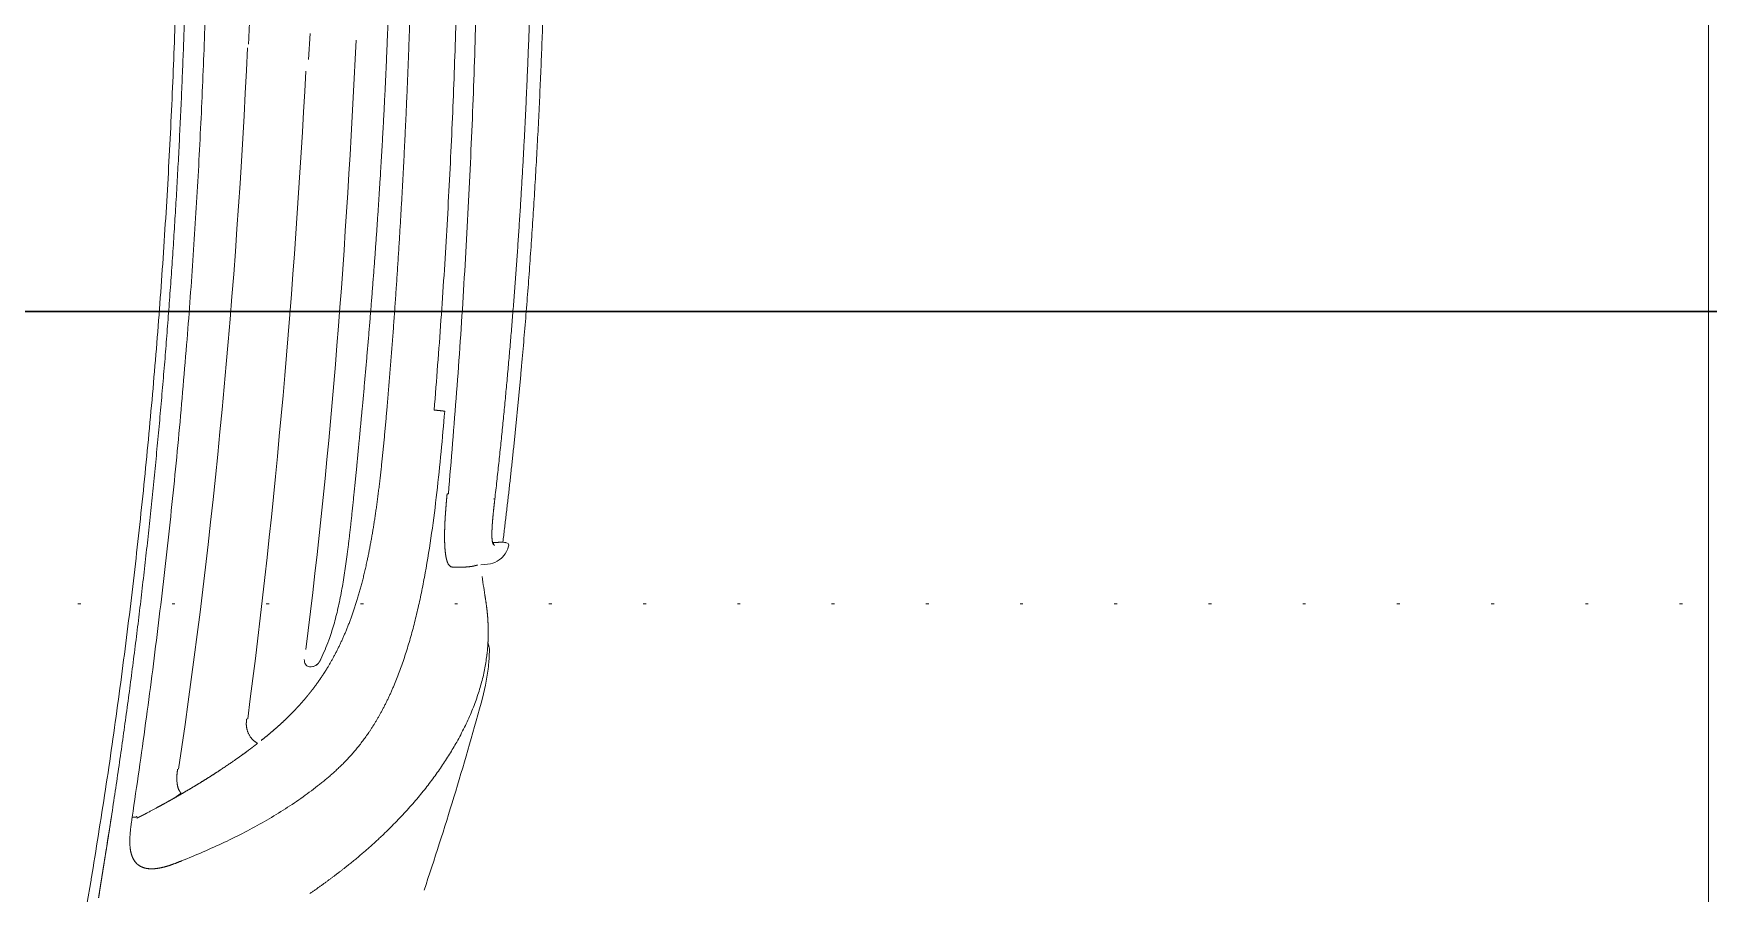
# Model space of a CAD drawing. Extents: x -2012 to 34975, y -1043 to 8321.
# Drawn here: x 31176.5 to 31233.8, y 1949.6 to 1979 of the extents above; entities that cross this region are included whole.
import ezdxf
from ezdxf.xclip import XClip

# ---------------------------------------------------------------- set-up
doc = ezdxf.new("R2010")
doc.units = 0
doc.header["$LTSCALE"] = 25
doc.header["$XCLIPFRAME"] = 0
doc.linetypes.add('DOT2', pattern=[0.125, 0, -0.125])
doc.layers.get('0').update_dxf_attribs({"color": 9, "lineweight": 9})
for name, color, linetype, lineweight in [('04', 9, 'Continuous', 9), ('06D', 9, 'Continuous', 9), ('20', 9, 'DOT2', 9), ('E-KABLO', 7, 'Continuous', 30)]:
    doc.layers.add(name, color=color, linetype=linetype, lineweight=lineweight)

# ---------------------------------------------------------------- blocks, each defined once
blk = doc.blocks.new('p-araba-polo')
for p, q in [((0.08109, -0.08663), (0.08157, -0.09555)), ((0.01422, -0.2609), (0.01391, -0.26097)), ((0.01508, -0.26079), (0.01402, -0.26094)), ((0.01503, -0.26079), (0.01425, -0.2609)), ((0.01831, -0.26121), (0.0184, -0.2612)), ((0.02002, -0.30334), (0.02013, -0.30423))]:
    blk.add_line(p, q)
for points, degree in [([(0.01508, -0.26079), (0.0105, -0.2237), (0.00687, -0.18651), (0.00409, -0.14926), (0.00205, -0.11197), (0.00069, -0.07466), (0, -0.03733), (0, 0)], 7), ([(0.00457, 0), (0.00457, -0.04924), (0.00586, -0.09856), (0.00836, -0.14784), (0.01224, -0.19704), (0.01783, -0.24604)], 5), ([(0.12271, 0), (0.12272, -0.07123), (0.12528, -0.14246), (0.13042, -0.21356), (0.13824, -0.28443), (0.14908, -0.35484)], 5), ([(0.05472, -0.21463), (0.05276, -0.19201), (0.05109, -0.16934), (0.04966, -0.14664), (0.04846, -0.12392), (0.04745, -0.10118), (0.04665, -0.07843), (0.04607, -0.05568), (0.04574, -0.03292)], 8), ([(0.04574, -0.03292), (0.04607, -0.05568), (0.04665, -0.07843), (0.04745, -0.10118), (0.04846, -0.12392), (0.04966, -0.14664), (0.05109, -0.16934), (0.05276, -0.19201), (0.05472, -0.21463)], 8), ([(0.06311, -0.21382), (0.0613, -0.19427), (0.05965, -0.17468), (0.05811, -0.15505), (0.05683, -0.13538), (0.0557, -0.11569), (0.05477, -0.09598), (0.05407, -0.07626), (0.05357, -0.05655)], 8), ([(0.05357, -0.05655), (0.05407, -0.07626), (0.05477, -0.09598), (0.0557, -0.11569), (0.05683, -0.13538), (0.05811, -0.15505), (0.05965, -0.17468), (0.0613, -0.19427), (0.06311, -0.21382)], 8), ([(0.10149, -0.07539), (0.10164, -0.07912), (0.1018, -0.08284), (0.10196, -0.08657), (0.10213, -0.0903)], 4), ([(0.06529, -0.08893), (0.0687, -0.15862), (0.07363, -0.22828), (0.08254, -0.2975)], 3), ([(0.1025, -0.09158), (0.10631, -0.1742), (0.11391, -0.25667), (0.12608, -0.33849)], 3), ([(0.08248, -0.09953), (0.08654, -0.17365), (0.09271, -0.24768), (0.10242, -0.32128)], 3), ([(0.03859, -0.21554), (0.03749, -0.21565), (0.03639, -0.21576), (0.03565, -0.21584), (0.03532, -0.2159), (0.03499, -0.21596)], 5), ([(0.03859, -0.21554), (0.03749, -0.21565), (0.03639, -0.21576), (0.03565, -0.21584), (0.03532, -0.2159), (0.03499, -0.21596)], 5), ([(0.05472, -0.21463), (0.05545, -0.223), (0.05619, -0.23116), (0.057, -0.23901), (0.05791, -0.2466), (0.05894, -0.25375), (0.06014, -0.26062), (0.06152, -0.26706)], 7), ([(0.06311, -0.21382), (0.06401, -0.22347), (0.06489, -0.23274), (0.06574, -0.24156), (0.06657, -0.24988), (0.06741, -0.25769), (0.06837, -0.265)], 6), ([(0.01783, -0.24604), (0.01779, -0.24604), (0.01798, -0.24602), (0.01826, -0.24599)], 3), ([(0.01783, -0.24604), (0.01805, -0.24795), (0.01827, -0.24986), (0.01847, -0.25175), (0.01864, -0.25355), (0.01876, -0.25522), (0.01882, -0.2567), (0.01883, -0.25795)], 7), ([(0.03372, -0.24425), (0.03385, -0.24424), (0.03396, -0.24423), (0.03408, -0.24422), (0.03414, -0.24422), (0.03417, -0.24421)], 5), ([(0.03417, -0.24421), (0.03414, -0.24422), (0.03408, -0.24422), (0.03396, -0.24423), (0.03385, -0.24424), (0.03372, -0.24425)], 5), ([(0.03417, -0.24421), (0.03432, -0.24589), (0.03447, -0.24758), (0.03461, -0.24927), (0.03473, -0.25096), (0.03483, -0.25265)], 5), ([(0.01883, -0.25795), (0.01884, -0.2596), (0.01875, -0.26091), (0.01853, -0.2615), (0.01828, -0.26174), (0.01803, -0.26176), (0.01777, -0.26178)], 6), ([(0.03483, -0.25265), (0.03494, -0.25452), (0.03502, -0.25639), (0.03506, -0.25822), (0.03505, -0.26), (0.03497, -0.26164)], 5), ([(0.01353, -0.26112), (0.01334, -0.26117), (0.01317, -0.26128), (0.01309, -0.26179)], 3), ([(0.01382, -0.261), (0.01385, -0.26099), (0.01388, -0.26098), (0.01391, -0.26097), (0.01394, -0.26096), (0.01398, -0.26095)], 5), ([(0.01398, -0.26095), (0.01398, -0.26095), (0.01399, -0.26095), (0.01399, -0.26095), (0.014, -0.26095), (0.014, -0.26095), (0.01401, -0.26094), (0.01402, -0.26094)], 7), ([(0.01402, -0.26094), (0.01409, -0.26092), (0.01415, -0.2609), (0.01452, -0.26087)], 3), ([(0.01402, -0.26094), (0.01404, -0.26094), (0.01407, -0.26093), (0.01411, -0.26092), (0.01416, -0.26091), (0.01423, -0.2609), (0.01431, -0.26089), (0.01442, -0.26088)], 7), ([(0.01508, -0.26079), (0.01503, -0.26079), (0.01502, -0.26079), (0.01503, -0.26079), (0.01505, -0.26079), (0.01508, -0.26079)], 5), ([(0.01508, -0.26079), (0.01503, -0.26079), (0.01502, -0.26079), (0.01503, -0.26079), (0.01505, -0.26079), (0.01508, -0.26079)], 5), ([(0.01508, -0.26079), (0.01681, -0.26084), (0.01855, -0.26088)], 2), ([(0.01819, -0.26122), (0.01824, -0.26122), (0.0183, -0.26121), (0.01836, -0.2612), (0.01842, -0.26119)], 4), ([(0.01844, -0.26119), (0.0184, -0.2612), (0.01836, -0.26121), (0.01831, -0.26121), (0.01827, -0.26122), (0.01823, -0.26122), (0.01819, -0.26122)], 6), ([(0.03497, -0.26164), (0.03489, -0.26351), (0.03473, -0.2652), (0.03447, -0.26662), (0.03413, -0.2676), (0.03376, -0.26826)], 5), ([(0.0257, -0.26906), (0.02524, -0.26899), (0.02481, -0.2689), (0.02441, -0.2688), (0.02404, -0.2687), (0.02371, -0.26858)], 5), ([(0.0257, -0.26906), (0.02667, -0.26922), (0.02778, -0.26932), (0.02902, -0.26938), (0.03041, -0.26935), (0.03194, -0.26932)], 5), ([(0.03376, -0.26826), (0.03342, -0.26886), (0.03305, -0.26918), (0.03268, -0.2693), (0.0323, -0.26931), (0.03194, -0.26932)], 5), ([(0.06152, -0.26706), (0.06286, -0.27335), (0.06438, -0.27928), (0.06609, -0.28483), (0.06802, -0.29006), (0.07015, -0.2949), (0.07251, -0.29944), (0.07506, -0.30366)], 7), ([(0.02211, -0.27254), (0.02183, -0.27507), (0.02149, -0.27746), (0.02109, -0.27983)], 3), ([(0.02127, -0.27882), (0.02085, -0.28112), (0.02051, -0.28344), (0.02026, -0.28575), (0.0201, -0.28807), (0.02003, -0.29039), (0.02005, -0.2927), (0.02017, -0.29502)], 7), ([(0.02017, -0.29502), (0.01987, -0.29615), (0.01958, -0.29728), (0.01968, -0.29839)], 3), ([(0.01968, -0.29844), (0.01977, -0.29993), (0.01982, -0.30154), (0.02003, -0.30335)], 3), ([(0.02048, -0.29888), (0.0205, -0.29903), (0.02051, -0.29919), (0.02053, -0.29934), (0.02055, -0.29949), (0.02057, -0.29965)], 5), ([(0.02057, -0.29965), (0.02054, -0.29939), (0.02051, -0.29913), (0.02048, -0.29888)], 3), ([(0.02059, -0.29957), (0.02059, -0.29958), (0.02059, -0.29958), (0.02059, -0.29957), (0.02059, -0.29957), (0.02059, -0.29957), (0.02059, -0.29957), (0.02059, -0.29957)], 7), ([(0.02061, -0.29948), (0.02061, -0.29948), (0.02061, -0.29948), (0.02061, -0.29948)], 3), ([(0.08003, -0.31096), (0.07916, -0.30981), (0.0783, -0.30864), (0.07746, -0.30744), (0.07664, -0.30621), (0.07584, -0.30495), (0.07506, -0.30366)], 6), ([(0.07917, -0.30303), (0.07867, -0.30274), (0.07824, -0.30236), (0.07792, -0.30191), (0.07766, -0.3014), (0.07741, -0.30088)], 5), ([(0.02013, -0.30425), (0.02063, -0.30803), (0.02126, -0.31132), (0.0225, -0.31587)], 3), ([(0.05219, -0.30944), (0.05555, -0.31751), (0.05934, -0.32455), (0.06353, -0.33051), (0.06814, -0.3356), (0.07316, -0.34011), (0.0785, -0.34425)], 6), ([(0.08264, -0.31421), (0.08211, -0.31358), (0.08159, -0.31295), (0.08106, -0.31229), (0.08055, -0.31163), (0.08003, -0.31096)], 5), ([(0.08798, -0.32001), (0.08689, -0.31892), (0.0858, -0.31779), (0.08473, -0.31664), (0.08368, -0.31544), (0.08264, -0.31421)], 5), ([(0.02249, -0.31586), (0.02842, -0.33739), (0.03495, -0.35874), (0.04204, -0.37991)], 3), ([(0.09785, -0.32871), (0.09617, -0.32738), (0.09449, -0.326), (0.09283, -0.32458), (0.09118, -0.32311), (0.08957, -0.32159), (0.08798, -0.32001)], 6), ([(0.09905, -0.32966), (0.10052, -0.32868), (0.10212, -0.32774), (0.10319, -0.32465), (0.10299, -0.32309), (0.10275, -0.32128)], 5), ([(0.10275, -0.32128), (0.10299, -0.32309), (0.10319, -0.32465), (0.10212, -0.32774), (0.10052, -0.32868), (0.09905, -0.32966)], 5), ([(0.1016, -0.33161), (0.1011, -0.33124), (0.10061, -0.33086), (0.10009, -0.33047), (0.09957, -0.33007), (0.09905, -0.32966)], 5), ([(0.1117, -0.3387), (0.10844, -0.33655), (0.10593, -0.3348), (0.10351, -0.33304), (0.10251, -0.3323), (0.1016, -0.33161)], 5), ([(0.12827, -0.34879), (0.12613, -0.34758), (0.124, -0.34635), (0.12189, -0.34511), (0.1198, -0.34386), (0.11774, -0.34259), (0.1157, -0.34131), (0.11369, -0.34002), (0.1117, -0.3387)], 8), ([(0.1264, -0.33849), (0.12663, -0.34005), (0.12694, -0.34212), (0.12662, -0.34516), (0.12592, -0.34588), (0.12523, -0.34664)], 5), ([(0.1264, -0.3385), (0.12657, -0.33961), (0.12677, -0.34096), (0.12681, -0.3427), (0.12661, -0.3444), (0.12622, -0.34557), (0.12572, -0.34609), (0.12523, -0.34664)], 7), ([(0.12827, -0.34879), (0.1276, -0.34841), (0.12695, -0.348), (0.12634, -0.34757), (0.12576, -0.34712), (0.12523, -0.34664)], 5), ([(0.13716, -0.35363), (0.13426, -0.35211), (0.13245, -0.35111), (0.13109, -0.35037), (0.12966, -0.34957), (0.12827, -0.34879)], 5), ([(0.14038, -0.3553), (0.13997, -0.35509), (0.13957, -0.35489), (0.13917, -0.35468), (0.13877, -0.35447), (0.13836, -0.35426), (0.13796, -0.35405), (0.13756, -0.35384), (0.13716, -0.35363)], 8), ([(0.14194, -0.35489), (0.14125, -0.35489), (0.14057, -0.3549), (0.14019, -0.35486), (0.14018, -0.35478), (0.14048, -0.35469)], 5), ([(0.14048, -0.35469), (0.14018, -0.35478), (0.14019, -0.35486), (0.14057, -0.3549), (0.14125, -0.35489), (0.14194, -0.35489)], 5), ([(0.14142, -0.36949), (0.14236, -0.36786), (0.14295, -0.36574), (0.14311, -0.36258), (0.1425, -0.35872), (0.14194, -0.35489)], 5), ([(0.15164, -0.37105), (0.15127, -0.36873), (0.15089, -0.36642), (0.15052, -0.3641), (0.15016, -0.36179), (0.14979, -0.35947), (0.14943, -0.35716), (0.14908, -0.35484)], 7), ([(0.14908, -0.35484), (0.14993, -0.36024), (0.15078, -0.36564), (0.15164, -0.37105)], 3), ([(0.08112, -0.38106), (0.0747, -0.37663), (0.0688, -0.37221), (0.06336, -0.36777), (0.0585, -0.36337), (0.05406, -0.35898)], 5), ([(0.12509, -0.36991), (0.12699, -0.37068), (0.12886, -0.37141), (0.13079, -0.37205), (0.13273, -0.37248), (0.13455, -0.37258)], 5), ([(0.12509, -0.36991), (0.12699, -0.37068), (0.12886, -0.37141), (0.13079, -0.37205), (0.13273, -0.37248), (0.13455, -0.37258)], 5), ([(0.13455, -0.37258), (0.13593, -0.37266), (0.1373, -0.3726), (0.13863, -0.37224), (0.13979, -0.37162), (0.14067, -0.37077), (0.14142, -0.36949)], 6), ([(0.13455, -0.37258), (0.1362, -0.37268), (0.13785, -0.37256), (0.13942, -0.37192), (0.14052, -0.37102), (0.14142, -0.36949)], 5), ([(0.15345, -0.38254), (0.1532, -0.3809), (0.15294, -0.37925), (0.15268, -0.37761), (0.15242, -0.37597), (0.15216, -0.37433), (0.1519, -0.37269), (0.15164, -0.37105)], 7), ([(0.15535, -0.37241), (0.15704, -0.38263), (0.15881, -0.39283), (0.16068, -0.40305), (0.1627, -0.41322), (0.16484, -0.42301)], 5)]:
    blk.add_open_spline(points, degree=degree)
for points, degree, knots in [([(0.02319, 0), (0.02323, -0.01165), (0.02332, -0.03494), (0.02397, -0.06987), (0.02503, -0.10479), (0.02653, -0.1397), (0.02847, -0.17458), (0.03081, -0.20944), (0.03275, -0.23265), (0.03372, -0.24425)], 3, [0, 0, 0, 0, 0.142868, 0.285725, 0.428582, 0.571438, 0.714291, 0.857142, 1, 1, 1, 1]), ([(0.03859, -0.21554), (0.03779, -0.20529), (0.03618, -0.1848), (0.03423, -0.15403), (0.03262, -0.12324), (0.03139, -0.09244), (0.03052, -0.06163), (0.02999, -0.03082), (0.02993, -0.01027), (0.0299, 0)], 3, [0, 0, 0, 0, 0.14291, 0.285803, 0.428665, 0.571538, 0.714372, 0.857182, 1, 1, 1, 1]), ([(0.15535, -0.37241), (0.15371, -0.36215), (0.15042, -0.34164), (0.14607, -0.31078), (0.14215, -0.27986), (0.13867, -0.24889), (0.13562, -0.21788), (0.133, -0.18682), (0.13079, -0.15573), (0.12899, -0.12462), (0.1276, -0.09348), (0.12662, -0.06233), (0.126, -0.03117), (0.12593, -0.01039), (0.12589, 0)], 3, [0, 0, 0, 0, 0.083333, 0.166666, 0.25, 0.333333, 0.416666, 0.5, 0.583333, 0.666666, 0.75, 0.833333, 0.916667, 1, 1, 1, 1]), ([(0.12331, -0.19317), (0.12257, -0.18355), (0.1211, -0.16432), (0.11934, -0.13544), (0.11789, -0.10654), (0.11681, -0.07763), (0.11603, -0.04871), (0.11581, -0.02942), (0.1157, -0.01977)], 3, [0, 0, 0, 0, 0.166667, 0.333329, 0.499994, 0.666662, 0.833329, 1, 1, 1, 1]), ([(0.14194, -0.35489), (0.14038, -0.34415), (0.13726, -0.32267), (0.1331, -0.29037), (0.12936, -0.25802), (0.12604, -0.22562), (0.12422, -0.20399), (0.12331, -0.19317)], 3, [0, 0, 0, 0, 0.2, 0.4, 0.6, 0.8, 1, 1, 1, 1]), ([(0.03499, -0.21596), (0.03539, -0.22059), (0.03619, -0.22988), (0.03764, -0.24381), (0.03936, -0.25775), (0.04088, -0.26679), (0.04165, -0.27132)], 3, [0, 0, 0, 0, 0.247766, 0.497058, 0.747807, 1, 1, 1, 1]), ([(0.03497, -0.26164), (0.03499, -0.26094), (0.03504, -0.25954), (0.03502, -0.25729), (0.03495, -0.25499), (0.03487, -0.25343), (0.03483, -0.25265)], 3, [0, 0, 0, 0, 0.251327, 0.501735, 0.751271, 1, 1, 1, 1]), ([(0.01309, -0.2618), (0.0133, -0.26283), (0.01419, -0.26501), (0.01736, -0.26792), (0.01902, -0.26832), (0.02261, -0.26858)], 3, [0, 0, 0, 0, 0.07302, 0.262364, 1, 1, 1, 1]), ([(0.01398, -0.26095), (0.01399, -0.26095), (0.014, -0.26095), (0.01401, -0.26095), (0.01402, -0.26094)], 2, [0, 0, 0, 0.5, 0.5, 1, 1, 1]), ([(0.03376, -0.26826), (0.03391, -0.26794), (0.03421, -0.26731), (0.03457, -0.2658), (0.03484, -0.26392), (0.03493, -0.2624), (0.03497, -0.26164)], 3, [0, 0, 0, 0, 0.249651, 0.50002, 0.750356, 1, 1, 1, 1]), ([(0.01999, -0.26657), (0.01999, -0.26657), (0.01999, -0.26657), (0.01999, -0.26657), (0.01999, -0.26657), (0.01999, -0.26657), (0.01999, -0.26657), (0.01999, -0.26657), (0.01999, -0.26657), (0.01999, -0.26657), (0.01999, -0.26657)], 5, [0, 0, 0, 0, 0, 0, 1, 1, 1, 1, 1, 1, 1, 1, 1, 1, 1]), ([(0.01999, -0.26657), (0.01999, -0.26657), (0.01999, -0.26657), (0.01999, -0.26657), (0.01999, -0.26657), (0.01999, -0.26657), (0.01999, -0.26657), (0.01999, -0.26657), (0.01999, -0.26657), (0.01999, -0.26657), (0.01999, -0.26657)], 5, [0, 0, 0, 0, 0, 0, 1, 1, 1, 1, 1, 1, 1, 1, 1, 1, 1]), ([(0.0239, -0.26865), (0.02396, -0.26867), (0.02449, -0.26882), (0.02513, -0.26895), (0.0257, -0.26906)], 3, [0, 0, 0, 0, 0.111026, 1, 1, 1, 1]), ([(0.02465, -0.26849), (0.02465, -0.26849), (0.02465, -0.26849), (0.02465, -0.26849), (0.02465, -0.26849), (0.02465, -0.26849), (0.02465, -0.26849)], 3, [0, 0, 0, 0, 1, 1, 1, 1, 1, 1, 1]), ([(0.03194, -0.26932), (0.03225, -0.26933), (0.03288, -0.26935), (0.03347, -0.26862), (0.03376, -0.26826)], 3, [0, 0, 0, 0, 0.496902, 1, 1, 1, 1]), ([(0.06837, -0.265), (0.06866, -0.26712), (0.06923, -0.27135), (0.07026, -0.27751), (0.07147, -0.28345), (0.07291, -0.28911), (0.07443, -0.29383), (0.07594, -0.29774), (0.07691, -0.29982), (0.07741, -0.30088)], 3, [0, 0, 0, 0, 0.158147, 0.316114, 0.473938, 0.631662, 0.789307, 0.893445, 1, 1, 1, 1]), ([(0.04165, -0.27132), (0.04203, -0.27334), (0.04278, -0.27737), (0.04406, -0.28325), (0.04544, -0.28896), (0.04694, -0.29445), (0.04857, -0.29971), (0.0503, -0.30474), (0.05156, -0.30787), (0.05219, -0.30944)], 3, [0, 0, 0, 0, 0.14299, 0.285846, 0.42866, 0.571442, 0.714235, 0.857051, 1, 1, 1, 1]), ([(0.02048, -0.29888), (0.02041, -0.29825), (0.02028, -0.29696), (0.02021, -0.29567), (0.02017, -0.29502)], 3, [0, 0, 0, 0, 0.490502, 1, 1, 1, 1]), ([(0.03087, -0.32921), (0.02996, -0.32752), (0.02813, -0.32416), (0.02588, -0.31916), (0.02397, -0.3142), (0.02245, -0.3093), (0.02127, -0.30444), (0.0208, -0.30124), (0.02057, -0.29965)], 3, [0, 0, 0, 0, 0.166666, 0.333333, 0.5, 0.666667, 0.833333, 1, 1, 1, 1]), ([(0.07829, -0.30231), (0.07842, -0.30245), (0.07868, -0.30272), (0.07901, -0.30293), (0.07917, -0.30303)], 3, [0, 0, 0, 0, 0.498736, 1, 1, 1, 1]), ([(0.07917, -0.30303), (0.0795, -0.30317), (0.08014, -0.30346), (0.08126, -0.30351), (0.08184, -0.30323), (0.08213, -0.30309)], 3, [0, 0, 0, 0, 0.334219, 0.667128, 1, 1, 1, 1]), ([(0.08213, -0.30309), (0.08231, -0.30294), (0.08266, -0.30264), (0.08298, -0.30186), (0.08305, -0.30126), (0.08309, -0.30097)], 3, [0, 0, 0, 0, 0.331791, 0.664325, 1, 1, 1, 1]), ([(0.05406, -0.35898), (0.05263, -0.35753), (0.04977, -0.35464), (0.04589, -0.35034), (0.0423, -0.34605), (0.03901, -0.3418), (0.03602, -0.33757), (0.03327, -0.33337), (0.03167, -0.33059), (0.03087, -0.32921)], 3, [0, 0, 0, 0, 0.142856, 0.285712, 0.428569, 0.571427, 0.714284, 0.857142, 1, 1, 1, 1]), ([(0.0785, -0.34425), (0.08038, -0.34568), (0.08415, -0.34852), (0.09024, -0.35258), (0.09664, -0.35644), (0.10334, -0.3601), (0.11033, -0.36355), (0.11757, -0.36683), (0.12258, -0.36889), (0.12509, -0.36991)], 3, [0, 0, 0, 0, 0.142744, 0.285902, 0.429075, 0.572117, 0.714996, 0.857678, 1, 1, 1, 1]), ([(0.12523, -0.34664), (0.1257, -0.34703), (0.12663, -0.34782), (0.12772, -0.34846), (0.12827, -0.34879)], 3, [0, 0, 0, 0, 0.497077, 1, 1, 1, 1]), ([(0.14187, -0.35443), (0.14187, -0.35443), (0.14187, -0.35443), (0.14187, -0.35443), (0.14187, -0.35443), (0.14187, -0.35443), (0.14187, -0.35443), (0.14187, -0.35443), (0.14187, -0.35443), (0.14187, -0.35443), (0.14187, -0.35443)], 5, [0, 0, 0, 0, 0, 0, 1, 1, 1, 1, 1, 1.000001, 1.000001, 1.000001, 1.000001, 1.000001, 1.000001]), ([(0.14187, -0.35443), (0.14187, -0.35443), (0.14187, -0.35443), (0.14187, -0.35443), (0.14187, -0.35443), (0.14187, -0.35443), (0.14187, -0.35443), (0.14187, -0.35443), (0.14187, -0.35443), (0.14187, -0.35443), (0.14187, -0.35443)], 5, [0, 0, 0, 0, 0, 0, 1, 1, 1, 1, 1, 1.000001, 1.000001, 1.000001, 1.000001, 1.000001, 1.000001]), ([(0.15164, -0.37105), (0.15194, -0.37296), (0.15256, -0.37679), (0.15315, -0.38062), (0.15345, -0.38254)], 3, [0, 0, 0, 0, 0.500002, 1, 1, 1, 1])]:
    blk.add_open_spline(points, degree=degree, knots=knots)
blk = doc.blocks.new('catikatirevizepergole-krt')
blk.add_lwpolyline([(-30, 1170), (-30, 1100), (-800, 1100), (-800, 1170)], close=True)

msp = doc.modelspace()

# ---------------------------------------------------------------- linework, layer by layer
at = {"layer": '06D'}
msp.add_lwpolyline([(31233.838, 1867.5), (31233.838, 2117.5), (30733.838, 2117.5), (30733.838, 1867.5)], close=True, dxfattribs=at)
at = {"layer": 'E-KABLO', "color": 6}
msp.add_line((31298.1, 1969.505), (31034.6, 1969.505), dxfattribs=at)

# ---------------------------------------------------------------- block references
at = {"layer": '04'}
ref = msp.add_blockref('p-araba-polo', (31194.08, 1987.687), dxfattribs=dict(at, xscale=-100, yscale=100, zscale=100))
XClip(ref).set_block_clipping_path([(-0.0924763951, -0.9835002962), (4.0650970395, 0.9845199444)])
at = {"layer": '20'}
msp.add_blockref('catikatirevizepergole-krt', (31581.35, 789.503), dxfattribs=at)

doc.saveas('drawing.dxf')
